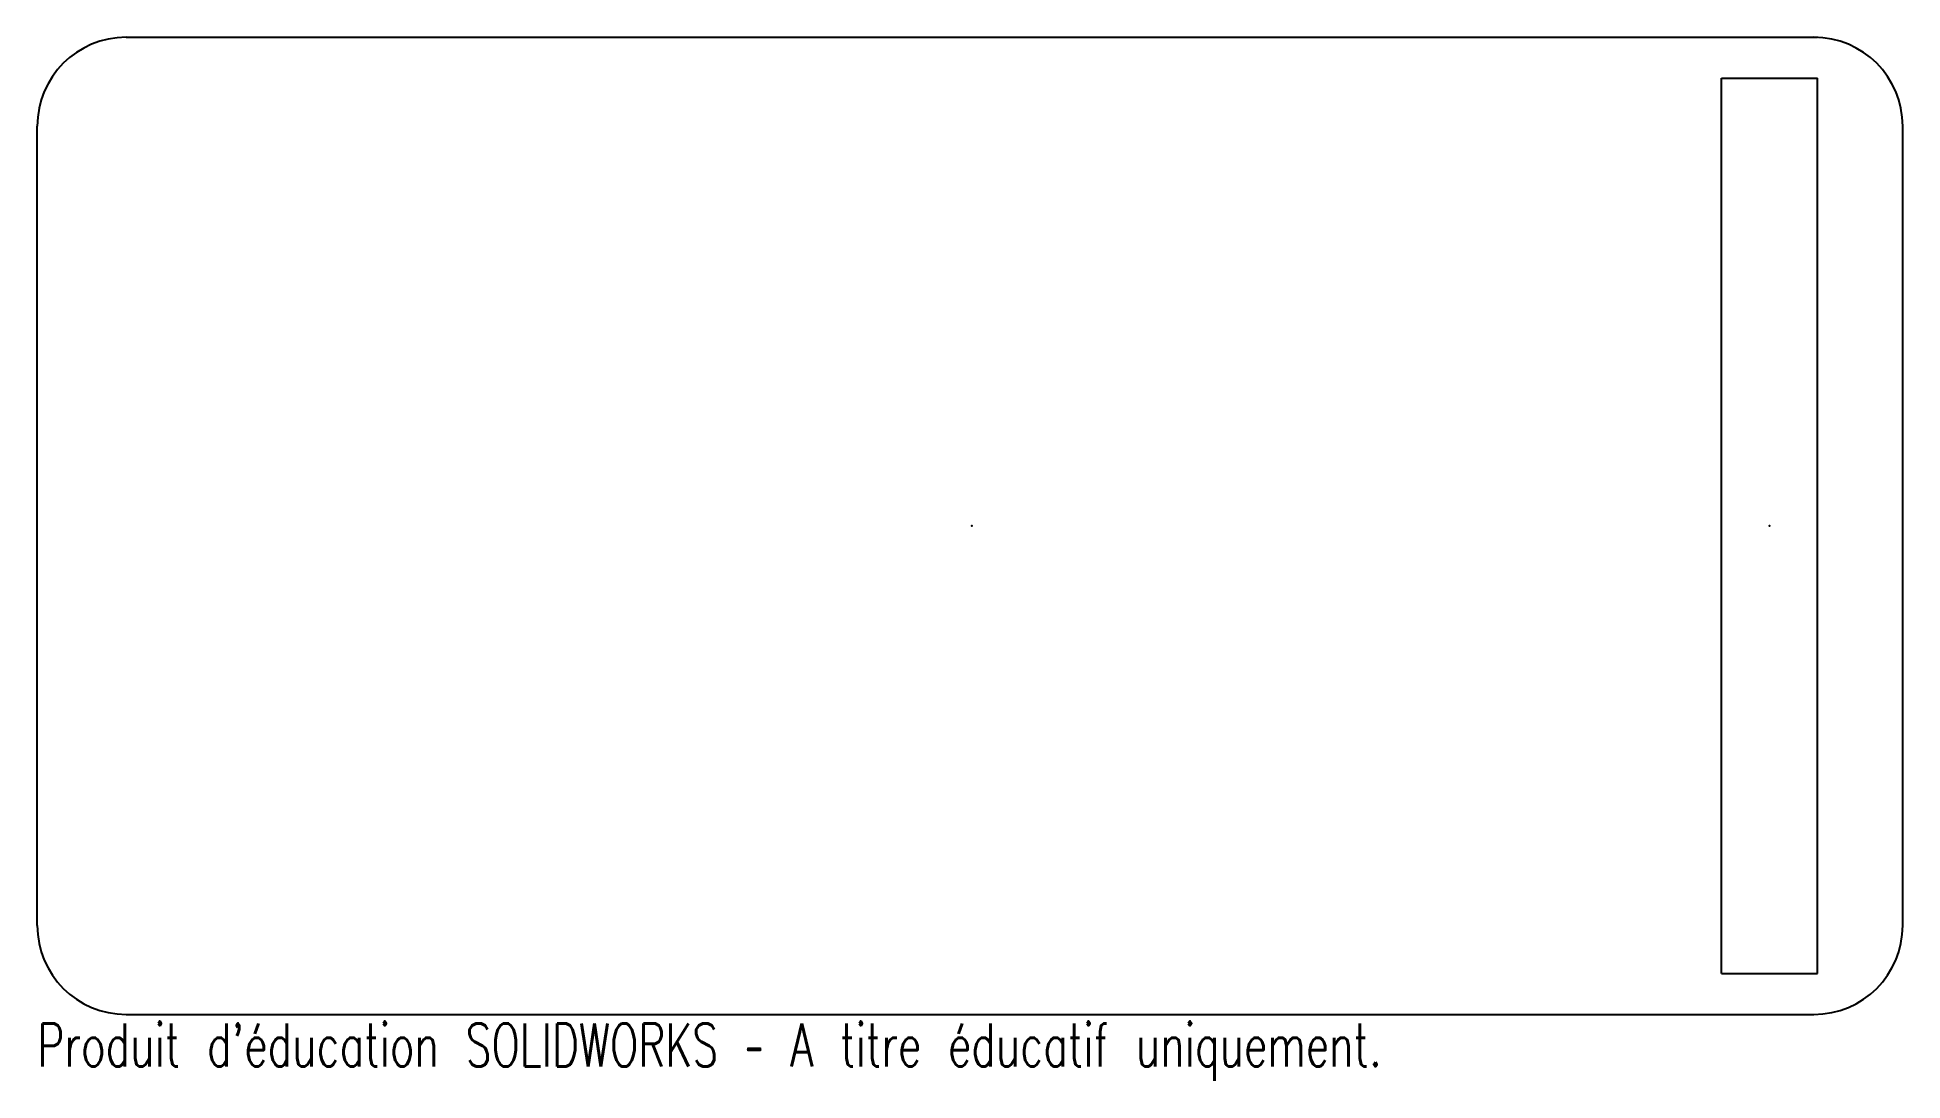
# Model space of a CAD drawing. Header units: millimetres. Extents: x -105 to 105, y -62 to 55.
import ezdxf

# ---------------------------------------------------------------- set-up
doc = ezdxf.new("R2010")
doc.units = ezdxf.units.MM
doc.header["$PDSIZE"] = -1
doc.styles.add('SLDTEXTSTYLE0', font='TXT', dxfattribs={"width": 0.7, "bigfont": 'bigfont'})

msp = doc.modelspace()

# ---------------------------------------------------------------- linework, layer by layer
at = {"color": 7, "linetype": 'Continuous'}
for p, q in [((-95.2, 55), (95.2, 55)), ((84.4, -50.4), (84.4, 50.4)), ((84.4, 50.4), (95.2, 50.4)), ((95.2, -50.4), (95.2, 50.4)), ((-105.2, -45), (-105.2, 45)), ((104.8, -45), (104.8, 45)), ((84.4, -50.4), (95.2, -50.4)), ((-95.2, -55), (94.8, -55))]:
    msp.add_line(p, q, dxfattribs=at)
for centre, start, end in [((-95.2, 45), 90, 180), ((94.8, 45), 0, 90), ((-95.2, -45), 180, 270), ((94.8, -45), 270, 0)]:
    msp.add_arc(centre, 10, start, end, dxfattribs=at)
for p in [(0, 0), (89.8, 0)]:
    msp.add_point(p, dxfattribs=at)

# ---------------------------------------------------------------- texts
at = {"color": 7, "linetype": 'Continuous', "insert": (-105.2, -56.02), "char_height": 4.8336, "attachment_point": 1, "style": 'SLDTEXTSTYLE0'}
msp.add_mtext("Produit d'éducation SOLIDWORKS – A titre éducatif uniquement.", dxfattribs=at)

doc.saveas('drawing.dxf')
